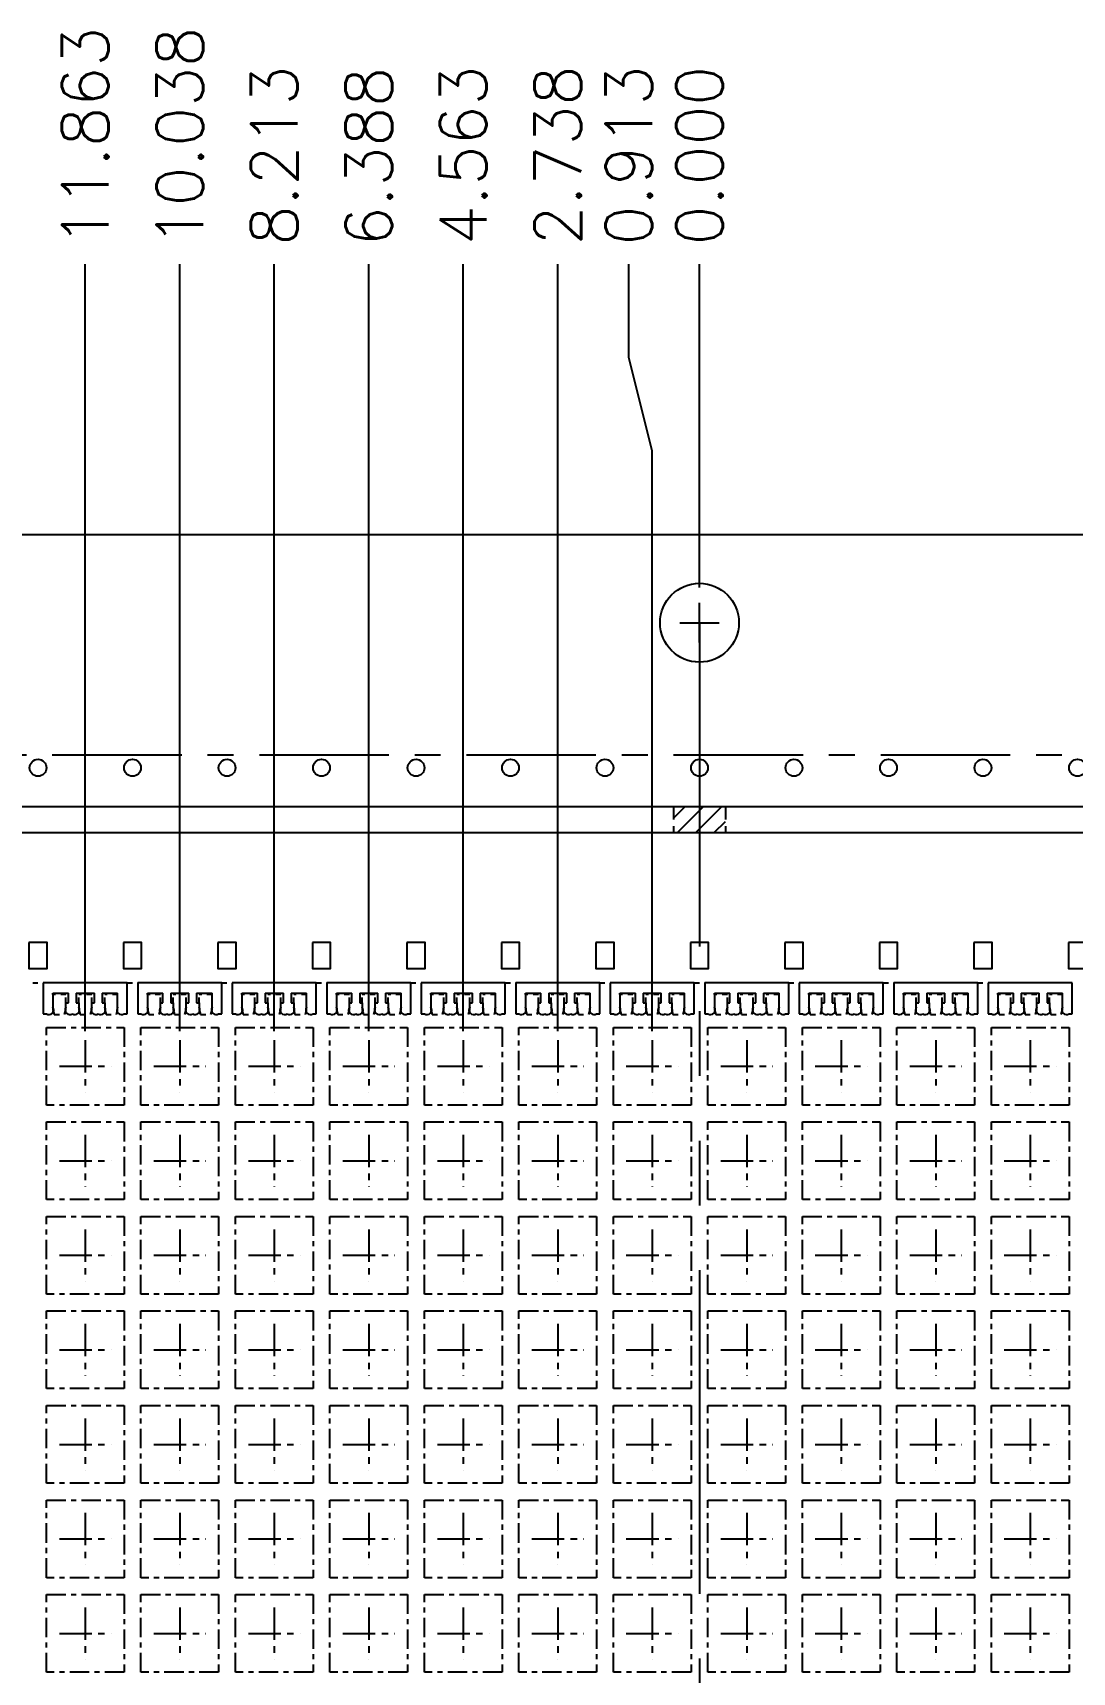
# Model space of a CAD drawing. Extents: x -116 to -15, y -123 to -4.
# Drawn here: x -75.45 to -55.38, y -35.76 to -4.11 of the extents above; entities that cross this region are included whole.
import ezdxf

# ---------------------------------------------------------------- set-up
doc = ezdxf.new("R2010")
doc.units = 0
doc.header["$MEASUREMENT"] = 0
for name, pattern in [('CENTER', [2, 1.25, -0.25, 0.25, -0.25]), ('CENTERX2', [4, 2.5, -0.5, 0.5, -0.5]), ('HIDDEN', [0.375, 0.25, -0.125]), ('PHANTOM2', [1.25, 0.625, -0.125, 0.125, -0.125, 0.125, -0.125])]:
    doc.linetypes.add(name, pattern=pattern)
doc.layers.add('1', color=7, linetype='CONTINUOUS')
doc.layers.add('1D', color=4, linetype='CONTINUOUS')
doc.styles.get("Standard").update_dxf_attribs({"font": 'ROMANS.SHX'})

msp = doc.modelspace()

# ---------------------------------------------------------------- hatches: boundary and pattern name
at = {"layer": '1D', "linetype": 'ByBlock'}
h = msp.add_hatch(dxfattribs=at)
h.set_pattern_fill('ANSI31', color=256, scale=2, style=0)
h.set_pattern_definition([(45, (500.50223, 507.88547), (-0.176776695, 0.176776695), [])])
h.paths.add_polyline_path([(-88.074, -61.88), (-88.574, -61.88), (-88.574, -60.88), (-88.074, -60.88)])
h.paths.add_polyline_path([(-88.074, -29.22), (-88.574, -29.22), (-88.574, -28.22), (-88.074, -28.22)])
h.paths.add_polyline_path([(-88.074, -45.55), (-88.574, -45.55), (-88.574, -44.55), (-88.074, -44.55)])
h.paths.add_polyline_path([(-79.404, -19.55), (-79.404, -19.05), (-78.404, -19.05), (-78.404, -19.55)])
h.paths.add_polyline_path([(-46.744, -19.55), (-46.744, -19.05), (-45.744, -19.05), (-45.744, -19.55)])
h.paths.add_polyline_path([(-63.074, -19.55), (-63.074, -19.05), (-62.074, -19.05), (-62.074, -19.55)])
h.paths.add_polyline_path([(-37.074, -28.22), (-36.574, -28.22), (-36.574, -29.22), (-37.074, -29.22)])
h.paths.add_polyline_path([(-37.074, -60.88), (-36.574, -60.88), (-36.574, -61.88), (-37.074, -61.88)])
h.paths.add_polyline_path([(-37.074, -44.55), (-36.574, -44.55), (-36.574, -45.55), (-37.074, -45.55)])
h.paths.add_polyline_path([(-45.744, -70.55), (-45.744, -71.05), (-46.744, -71.05), (-46.744, -70.55)])
h.paths.add_polyline_path([(-78.404, -70.55), (-78.404, -71.05), (-79.404, -71.05), (-79.404, -70.55)])
h.paths.add_polyline_path([(-62.074, -70.55), (-62.074, -71.05), (-63.074, -71.05), (-63.074, -70.55)])

# ---------------------------------------------------------------- linework, layer by layer
at = {"layer": '1', "linetype": 'ByBlock'}
for p, q in [((-73.625, -22.453), (-75.247, -22.453)), ((-75.247, -22.453), (-75.247, -23.049)), ((-73.625, -23.049), (-73.625, -22.453)), ((-71.8, -22.453), (-73.422, -22.453)), ((-73.422, -22.453), (-73.422, -23.049)), ((-71.8, -23.049), (-71.8, -22.453)), ((-69.975, -22.453), (-71.597, -22.453)), ((-71.597, -22.453), (-71.597, -23.049)), ((-69.975, -23.049), (-69.975, -22.453)), ((-68.15, -22.453), (-69.772, -22.453)), ((-69.772, -22.453), (-69.772, -23.049)), ((-68.15, -23.049), (-68.15, -22.453)), ((-66.325, -22.453), (-67.947, -22.453)), ((-67.947, -22.453), (-67.947, -23.049)), ((-66.325, -23.049), (-66.325, -22.453)), ((-64.5, -22.453), (-66.122, -22.453)), ((-66.122, -22.453), (-66.122, -23.049)), ((-64.5, -23.049), (-64.5, -22.453)), ((-62.675, -22.453), (-64.297, -22.453)), ((-64.297, -22.453), (-64.297, -23.049)), ((-62.675, -23.049), (-62.675, -22.453)), ((-60.85, -22.453), (-62.472, -22.453)), ((-62.472, -22.453), (-62.472, -23.049)), ((-60.85, -23.049), (-60.85, -22.453)), ((-59.025, -22.453), (-60.647, -22.453)), ((-60.647, -22.453), (-60.647, -23.049)), ((-59.025, -23.049), (-59.025, -22.453)), ((-57.2, -22.453), (-58.822, -22.453)), ((-58.822, -22.453), (-58.822, -23.049)), ((-57.2, -23.049), (-57.2, -22.453)), ((-55.375, -22.453), (-56.997, -22.453)), ((-56.997, -22.453), (-56.997, -23.049)), ((-55.375, -23.049), (-55.375, -22.453)), ((-75.247, -23.049), (-75.186, -23.049)), ((-73.686, -23.049), (-73.625, -23.049)), ((-73.422, -23.049), (-73.361, -23.049)), ((-71.861, -23.049), (-71.8, -23.049)), ((-71.597, -23.049), (-71.536, -23.049)), ((-70.036, -23.049), (-69.975, -23.049)), ((-69.772, -23.049), (-69.711, -23.049)), ((-68.211, -23.049), (-68.15, -23.049)), ((-67.947, -23.049), (-67.886, -23.049)), ((-66.386, -23.049), (-66.325, -23.049)), ((-66.122, -23.049), (-66.061, -23.049)), ((-64.561, -23.049), (-64.5, -23.049)), ((-64.297, -23.049), (-64.236, -23.049)), ((-62.736, -23.049), (-62.675, -23.049)), ((-62.472, -23.049), (-62.411, -23.049)), ((-60.911, -23.049), (-60.85, -23.049)), ((-60.647, -23.049), (-60.586, -23.049)), ((-59.086, -23.049), (-59.025, -23.049)), ((-58.822, -23.049), (-58.761, -23.049)), ((-57.261, -23.049), (-57.2, -23.049)), ((-56.997, -23.049), (-56.936, -23.049)), ((-55.436, -23.049), (-55.375, -23.049))]:
    msp.add_line(p, q, dxfattribs=at)
at = {"layer": '1'}
for p, q in [((-75.061, -22.653), (-74.761, -22.653)), ((-75.061, -22.678), (-75.061, -22.653)), ((-75.061, -22.678), (-75.061, -22.973)), ((-74.611, -22.653), (-74.261, -22.653)), ((-74.111, -22.653), (-73.811, -22.653)), ((-73.811, -22.973), (-73.811, -22.653)), ((-73.811, -22.778), (-73.811, -22.653)), ((-73.236, -22.653), (-72.936, -22.653)), ((-73.236, -22.678), (-73.236, -22.653)), ((-73.236, -22.678), (-73.236, -22.973)), ((-72.786, -22.653), (-72.436, -22.653)), ((-72.286, -22.653), (-71.986, -22.653)), ((-71.986, -22.973), (-71.986, -22.653)), ((-71.986, -22.778), (-71.986, -22.653)), ((-71.411, -22.653), (-71.111, -22.653)), ((-71.411, -22.678), (-71.411, -22.653)), ((-71.411, -22.678), (-71.411, -22.973)), ((-70.961, -22.653), (-70.611, -22.653)), ((-70.461, -22.653), (-70.161, -22.653)), ((-70.161, -22.973), (-70.161, -22.653)), ((-70.161, -22.778), (-70.161, -22.653)), ((-69.586, -22.653), (-69.286, -22.653)), ((-69.586, -22.678), (-69.586, -22.653)), ((-69.586, -22.678), (-69.586, -22.973)), ((-69.136, -22.653), (-68.786, -22.653)), ((-68.636, -22.653), (-68.336, -22.653)), ((-68.336, -22.973), (-68.336, -22.653)), ((-68.336, -22.778), (-68.336, -22.653)), ((-67.761, -22.653), (-67.461, -22.653)), ((-67.761, -22.678), (-67.761, -22.653)), ((-67.761, -22.678), (-67.761, -22.973)), ((-67.311, -22.653), (-66.961, -22.653)), ((-66.811, -22.653), (-66.511, -22.653)), ((-66.511, -22.973), (-66.511, -22.653)), ((-66.511, -22.778), (-66.511, -22.653)), ((-65.936, -22.653), (-65.636, -22.653)), ((-65.936, -22.678), (-65.936, -22.653)), ((-65.936, -22.678), (-65.936, -22.973)), ((-65.486, -22.653), (-65.136, -22.653)), ((-64.986, -22.653), (-64.686, -22.653)), ((-64.686, -22.973), (-64.686, -22.653)), ((-64.686, -22.778), (-64.686, -22.653)), ((-64.111, -22.653), (-63.811, -22.653)), ((-64.111, -22.678), (-64.111, -22.653)), ((-64.111, -22.678), (-64.111, -22.973)), ((-63.661, -22.653), (-63.311, -22.653)), ((-63.161, -22.653), (-62.861, -22.653)), ((-62.861, -22.973), (-62.861, -22.653)), ((-62.861, -22.778), (-62.861, -22.653)), ((-62.286, -22.653), (-61.986, -22.653)), ((-62.286, -22.678), (-62.286, -22.653)), ((-62.286, -22.678), (-62.286, -22.973)), ((-61.836, -22.653), (-61.486, -22.653)), ((-61.336, -22.653), (-61.036, -22.653)), ((-61.036, -22.973), (-61.036, -22.653)), ((-61.036, -22.778), (-61.036, -22.653)), ((-60.461, -22.653), (-60.161, -22.653)), ((-60.461, -22.678), (-60.461, -22.653)), ((-60.461, -22.678), (-60.461, -22.973)), ((-60.011, -22.653), (-59.661, -22.653)), ((-59.511, -22.653), (-59.211, -22.653)), ((-59.211, -22.973), (-59.211, -22.653)), ((-59.211, -22.778), (-59.211, -22.653)), ((-58.636, -22.653), (-58.336, -22.653)), ((-58.636, -22.678), (-58.636, -22.653)), ((-58.636, -22.678), (-58.636, -22.973)), ((-58.186, -22.653), (-57.836, -22.653)), ((-57.686, -22.653), (-57.386, -22.653)), ((-57.386, -22.973), (-57.386, -22.653)), ((-57.386, -22.778), (-57.386, -22.653)), ((-56.811, -22.653), (-56.511, -22.653)), ((-56.811, -22.678), (-56.811, -22.653)), ((-56.811, -22.678), (-56.811, -22.973)), ((-56.361, -22.653), (-56.011, -22.653)), ((-55.861, -22.653), (-55.561, -22.653)), ((-55.561, -22.973), (-55.561, -22.653)), ((-55.561, -22.778), (-55.561, -22.653)), ((-74.811, -22.973), (-74.811, -22.838)), ((-74.811, -22.838), (-74.761, -22.838)), ((-74.611, -22.838), (-74.561, -22.838)), ((-74.561, -22.838), (-74.561, -22.973)), ((-74.311, -22.973), (-74.311, -22.838)), ((-74.311, -22.838), (-74.261, -22.838)), ((-74.111, -22.838), (-74.061, -22.838)), ((-74.061, -22.838), (-74.061, -22.973)), ((-72.986, -22.973), (-72.986, -22.838)), ((-72.986, -22.838), (-72.936, -22.838)), ((-72.786, -22.838), (-72.736, -22.838)), ((-72.736, -22.838), (-72.736, -22.973)), ((-72.486, -22.973), (-72.486, -22.838)), ((-72.486, -22.838), (-72.436, -22.838)), ((-72.286, -22.838), (-72.236, -22.838)), ((-72.236, -22.838), (-72.236, -22.973)), ((-71.161, -22.973), (-71.161, -22.838)), ((-71.161, -22.838), (-71.111, -22.838)), ((-70.961, -22.838), (-70.911, -22.838)), ((-70.911, -22.838), (-70.911, -22.973)), ((-70.661, -22.973), (-70.661, -22.838)), ((-70.661, -22.838), (-70.611, -22.838)), ((-70.461, -22.838), (-70.411, -22.838)), ((-70.411, -22.838), (-70.411, -22.973)), ((-69.336, -22.973), (-69.336, -22.838)), ((-69.336, -22.838), (-69.286, -22.838)), ((-69.136, -22.838), (-69.086, -22.838)), ((-69.086, -22.838), (-69.086, -22.973)), ((-68.836, -22.973), (-68.836, -22.838)), ((-68.836, -22.838), (-68.786, -22.838)), ((-68.636, -22.838), (-68.586, -22.838)), ((-68.586, -22.838), (-68.586, -22.973)), ((-67.511, -22.973), (-67.511, -22.838)), ((-67.511, -22.838), (-67.461, -22.838)), ((-67.311, -22.838), (-67.261, -22.838)), ((-67.261, -22.838), (-67.261, -22.973)), ((-67.011, -22.973), (-67.011, -22.838)), ((-67.011, -22.838), (-66.961, -22.838)), ((-66.811, -22.838), (-66.761, -22.838)), ((-66.761, -22.838), (-66.761, -22.973)), ((-65.686, -22.973), (-65.686, -22.838)), ((-65.686, -22.838), (-65.636, -22.838)), ((-65.486, -22.838), (-65.436, -22.838)), ((-65.436, -22.838), (-65.436, -22.973)), ((-65.186, -22.973), (-65.186, -22.838)), ((-65.186, -22.838), (-65.136, -22.838)), ((-64.986, -22.838), (-64.936, -22.838)), ((-64.936, -22.838), (-64.936, -22.973)), ((-63.861, -22.973), (-63.861, -22.838)), ((-63.861, -22.838), (-63.811, -22.838)), ((-63.661, -22.838), (-63.611, -22.838)), ((-63.611, -22.838), (-63.611, -22.973)), ((-63.361, -22.973), (-63.361, -22.838)), ((-63.361, -22.838), (-63.311, -22.838)), ((-63.161, -22.838), (-63.111, -22.838)), ((-63.111, -22.838), (-63.111, -22.973)), ((-62.036, -22.973), (-62.036, -22.838)), ((-62.036, -22.838), (-61.986, -22.838)), ((-61.836, -22.838), (-61.786, -22.838)), ((-61.786, -22.838), (-61.786, -22.973)), ((-61.536, -22.973), (-61.536, -22.838)), ((-61.536, -22.838), (-61.486, -22.838)), ((-61.336, -22.838), (-61.286, -22.838)), ((-61.286, -22.838), (-61.286, -22.973)), ((-60.211, -22.973), (-60.211, -22.838)), ((-60.211, -22.838), (-60.161, -22.838)), ((-60.011, -22.838), (-59.961, -22.838)), ((-59.961, -22.838), (-59.961, -22.973)), ((-59.711, -22.973), (-59.711, -22.838)), ((-59.711, -22.838), (-59.661, -22.838)), ((-59.511, -22.838), (-59.461, -22.838)), ((-59.461, -22.838), (-59.461, -22.973)), ((-58.386, -22.973), (-58.386, -22.838)), ((-58.386, -22.838), (-58.336, -22.838)), ((-58.186, -22.838), (-58.136, -22.838)), ((-58.136, -22.838), (-58.136, -22.973)), ((-57.886, -22.973), (-57.886, -22.838)), ((-57.886, -22.838), (-57.836, -22.838)), ((-57.686, -22.838), (-57.636, -22.838)), ((-57.636, -22.838), (-57.636, -22.973)), ((-56.561, -22.973), (-56.561, -22.838)), ((-56.561, -22.838), (-56.511, -22.838)), ((-56.361, -22.838), (-56.311, -22.838)), ((-56.311, -22.838), (-56.311, -22.973)), ((-56.061, -22.973), (-56.061, -22.838)), ((-56.061, -22.838), (-56.011, -22.838)), ((-55.861, -22.838), (-55.811, -22.838)), ((-55.811, -22.838), (-55.811, -22.973))]:
    msp.add_line(p, q, dxfattribs=at)
at = {"layer": '1', "linetype": 'ByBlock'}
msp.add_lwpolyline([(-91.074, -76.3), (-36.174, -76.3), (-34.074, -75.088), (-34.074, -64.55), (-35.074, -64.55), (-35.074, -58.55), (-34.074, -58.55), (-34.074, -54.05), (-35.074, -54.05), (-35.074, -48.05), (-34.074, -48.05), (-34.074, -42.05), (-35.074, -42.05), (-35.074, -36.05), (-34.074, -36.05), (-34.074, -31.55), (-35.074, -31.55), (-35.074, -25.55), (-34.074, -25.55), (-34.074, -15.013), (-36.174, -13.8), (-91.074, -13.8)], dxfattribs=at)
for points in [[(-36.574, -71.05), (-88.574, -71.05), (-88.574, -19.05), (-36.574, -19.05)], [(-37.074, -70.55), (-88.074, -70.55), (-88.074, -19.55), (-37.074, -19.55)], [(-75.524, -21.676), (-75.524, -22.176), (-75.174, -22.176), (-75.174, -21.676)], [(-73.699, -21.676), (-73.699, -22.176), (-73.349, -22.176), (-73.349, -21.676)], [(-71.874, -21.676), (-71.874, -22.176), (-71.524, -22.176), (-71.524, -21.676)], [(-70.049, -21.676), (-70.049, -22.176), (-69.699, -22.176), (-69.699, -21.676)], [(-68.224, -21.676), (-68.224, -22.176), (-67.874, -22.176), (-67.874, -21.676)], [(-66.399, -21.676), (-66.399, -22.176), (-66.049, -22.176), (-66.049, -21.676)], [(-64.574, -21.676), (-64.574, -22.176), (-64.224, -22.176), (-64.224, -21.676)], [(-62.749, -21.676), (-62.749, -22.176), (-62.399, -22.176), (-62.399, -21.676)], [(-60.924, -21.676), (-60.924, -22.176), (-60.574, -22.176), (-60.574, -21.676)], [(-59.099, -21.676), (-59.099, -22.176), (-58.749, -22.176), (-58.749, -21.676)], [(-57.274, -21.676), (-57.274, -22.176), (-56.924, -22.176), (-56.924, -21.676)], [(-55.449, -21.676), (-55.449, -22.176), (-55.099, -22.176), (-55.099, -21.676)]]:
    msp.add_lwpolyline(points, close=True, dxfattribs=at)
at = {"layer": '1'}
for points in [[(-74.761, -22.838), (-74.761, -22.653)], [(-74.611, -22.653), (-74.611, -22.838)], [(-74.261, -22.838), (-74.261, -22.653)], [(-74.111, -22.653), (-74.111, -22.838)], [(-72.936, -22.838), (-72.936, -22.653)], [(-72.786, -22.653), (-72.786, -22.838)], [(-72.436, -22.838), (-72.436, -22.653)], [(-72.286, -22.653), (-72.286, -22.838)], [(-71.111, -22.838), (-71.111, -22.653)], [(-70.961, -22.653), (-70.961, -22.838)], [(-70.611, -22.838), (-70.611, -22.653)], [(-70.461, -22.653), (-70.461, -22.838)], [(-69.286, -22.838), (-69.286, -22.653)], [(-69.136, -22.653), (-69.136, -22.838)], [(-68.786, -22.838), (-68.786, -22.653)], [(-68.636, -22.653), (-68.636, -22.838)], [(-67.461, -22.838), (-67.461, -22.653)], [(-67.311, -22.653), (-67.311, -22.838)], [(-66.961, -22.838), (-66.961, -22.653)], [(-66.811, -22.653), (-66.811, -22.838)], [(-65.636, -22.838), (-65.636, -22.653)], [(-65.486, -22.653), (-65.486, -22.838)], [(-65.136, -22.838), (-65.136, -22.653)], [(-64.986, -22.653), (-64.986, -22.838)], [(-63.811, -22.838), (-63.811, -22.653)], [(-63.661, -22.653), (-63.661, -22.838)], [(-63.311, -22.838), (-63.311, -22.653)], [(-63.161, -22.653), (-63.161, -22.838)], [(-61.986, -22.838), (-61.986, -22.653)], [(-61.836, -22.653), (-61.836, -22.838)], [(-61.486, -22.838), (-61.486, -22.653)], [(-61.336, -22.653), (-61.336, -22.838)], [(-60.161, -22.838), (-60.161, -22.653)], [(-60.011, -22.653), (-60.011, -22.838)], [(-59.661, -22.838), (-59.661, -22.653)], [(-59.511, -22.653), (-59.511, -22.838)], [(-58.336, -22.838), (-58.336, -22.653)], [(-58.186, -22.653), (-58.186, -22.838)], [(-57.836, -22.838), (-57.836, -22.653)], [(-57.686, -22.653), (-57.686, -22.838)], [(-56.511, -22.838), (-56.511, -22.653)], [(-56.361, -22.653), (-56.361, -22.838)], [(-56.011, -22.838), (-56.011, -22.653)], [(-55.861, -22.653), (-55.861, -22.838)]]:
    msp.add_lwpolyline(points, dxfattribs=at)
for centre, radius in [((-62.574, -15.5), 0.762), ((-75.349, -18.3), 0.163), ((-73.524, -18.3), 0.163), ((-71.699, -18.3), 0.163), ((-69.874, -18.3), 0.163), ((-68.049, -18.3), 0.163), ((-66.224, -18.3), 0.163), ((-64.399, -18.3), 0.163), ((-62.574, -18.3), 0.163), ((-60.749, -18.3), 0.163), ((-58.924, -18.3), 0.163), ((-57.099, -18.3), 0.163), ((-55.274, -18.3), 0.163)]:
    msp.add_circle(centre, radius, dxfattribs=at)
for centre, start, end in [((-75.136, -22.974), 236.4004, 33.5332), ((-74.736, -22.974), 146.4668, 303.5996), ((-74.636, -22.974), 236.4004, 33.5332), ((-74.236, -22.974), 146.4668, 303.5996), ((-74.136, -22.974), 236.4004, 33.5332), ((-73.736, -22.974), 146.4668, 303.5996), ((-73.311, -22.974), 236.4004, 33.5332), ((-72.911, -22.974), 146.4668, 303.5996), ((-72.811, -22.974), 236.4004, 33.5332), ((-72.411, -22.974), 146.4668, 303.5996), ((-72.311, -22.974), 236.4004, 33.5332), ((-71.911, -22.974), 146.4668, 303.5996), ((-71.486, -22.974), 236.4004, 33.5332), ((-71.086, -22.974), 146.4668, 303.5996), ((-70.986, -22.974), 236.4004, 33.5332), ((-70.586, -22.974), 146.4668, 303.5996), ((-70.486, -22.974), 236.4004, 33.5332), ((-70.086, -22.974), 146.4668, 303.5996), ((-69.661, -22.974), 236.4004, 33.5332), ((-69.261, -22.974), 146.4668, 303.5996), ((-69.161, -22.974), 236.4004, 33.5332), ((-68.761, -22.974), 146.4668, 303.5996), ((-68.661, -22.974), 236.4004, 33.5332), ((-68.261, -22.974), 146.4668, 303.5996), ((-67.836, -22.974), 236.4004, 33.5332), ((-67.436, -22.974), 146.4668, 303.5996), ((-67.336, -22.974), 236.4004, 33.5332), ((-66.936, -22.974), 146.4668, 303.5996), ((-66.836, -22.974), 236.4004, 33.5332), ((-66.436, -22.974), 146.4668, 303.5996), ((-66.011, -22.974), 236.4004, 33.5332), ((-65.611, -22.974), 146.4668, 303.5996), ((-65.511, -22.974), 236.4004, 33.5332), ((-65.111, -22.974), 146.4668, 303.5996), ((-65.011, -22.974), 236.4004, 33.5332), ((-64.611, -22.974), 146.4668, 303.5996), ((-64.186, -22.974), 236.4004, 33.5332), ((-63.786, -22.974), 146.4668, 303.5996), ((-63.686, -22.974), 236.4004, 33.5332), ((-63.286, -22.974), 146.4668, 303.5996), ((-63.186, -22.974), 236.4004, 33.5332), ((-62.786, -22.974), 146.4668, 303.5996), ((-62.361, -22.974), 236.4004, 33.5332), ((-61.961, -22.974), 146.4668, 303.5996), ((-61.861, -22.974), 236.4004, 33.5332), ((-61.461, -22.974), 146.4668, 303.5996), ((-61.361, -22.974), 236.4004, 33.5332), ((-60.961, -22.974), 146.4668, 303.5996), ((-60.536, -22.974), 236.4004, 33.5332), ((-60.136, -22.974), 146.4668, 303.5996), ((-60.036, -22.974), 236.4004, 33.5332), ((-59.636, -22.974), 146.4668, 303.5996), ((-59.536, -22.974), 236.4004, 33.5332), ((-59.136, -22.974), 146.4668, 303.5996), ((-58.711, -22.974), 236.4004, 33.5332), ((-58.311, -22.974), 146.4668, 303.5996), ((-58.211, -22.974), 236.4004, 33.5332), ((-57.811, -22.974), 146.4668, 303.5996), ((-57.711, -22.974), 236.4004, 33.5332), ((-57.311, -22.974), 146.4668, 303.5996), ((-56.886, -22.974), 236.4004, 33.5332), ((-56.486, -22.974), 146.4668, 303.5996), ((-56.386, -22.974), 236.4004, 33.5332), ((-55.986, -22.974), 146.4668, 303.5996), ((-55.886, -22.974), 236.4004, 33.5332), ((-55.486, -22.974), 146.4668, 303.5996)]:
    msp.add_arc(centre, 0.0901, start, end, dxfattribs=at)
at = {"layer": '1D'}
for p, q in [((-74.436, -23.388), (-74.436, -8.58)), ((-72.611, -23.388), (-72.611, -8.58)), ((-70.786, -23.388), (-70.786, -8.58)), ((-68.961, -23.388), (-68.961, -8.58)), ((-67.136, -23.388), (-67.136, -8.58)), ((-65.311, -23.388), (-65.311, -8.58)), ((-63.94, -10.38), (-63.94, -8.58)), ((-63.486, -12.18), (-63.94, -10.38)), ((-63.486, -23.388), (-63.486, -12.18))]:
    msp.add_line(p, q, dxfattribs=at)
at = {"layer": '1D', "linetype": 'ByBlock'}
msp.add_line((-62.574, -14.819), (-62.574, -8.58), dxfattribs=at)
at = {"layer": '1D', "linetype": 'Continuous'}
for p, q in [((-62.574, -15.881), (-62.574, -15.119)), ((-62.955, -15.5), (-62.193, -15.5))]:
    msp.add_line(p, q, dxfattribs=at)
at = {"layer": '1D', "linetype": 'PHANTOM2', "ltscale": 10}
msp.add_line((-62.574, -15.5), (-62.574, -74.6), dxfattribs=at)
at = {"layer": '1D', "color": 2, "linetype": 'CENTERX2'}
msp.add_line((-91.074, -18.05), (-34.574, -18.05), dxfattribs=at)
at = {"layer": '1D', "linetype": 'HIDDEN'}
for p, q in [((-63.074, -19.05), (-63.074, -19.55)), ((-62.074, -19.05), (-62.074, -19.55))]:
    msp.add_line(p, q, dxfattribs=at)
at = {"layer": '1D', "linetype": 'HIDDEN', "ltscale": 0.4}
for p, q in [((-75.45, -22.453), (-75.247, -22.453)), ((-73.625, -22.453), (-73.422, -22.453)), ((-71.8, -22.453), (-71.597, -22.453)), ((-69.975, -22.453), (-69.772, -22.453)), ((-68.15, -22.453), (-67.947, -22.453)), ((-66.325, -22.453), (-66.122, -22.453)), ((-64.5, -22.453), (-64.297, -22.453)), ((-62.675, -22.453), (-62.472, -22.453)), ((-60.85, -22.453), (-60.647, -22.453)), ((-59.025, -22.453), (-58.822, -22.453)), ((-57.2, -22.453), (-56.997, -22.453))]:
    msp.add_line(p, q, dxfattribs=at)
at = {"layer": '1D', "linetype": 'HIDDEN', "ltscale": 0.3}
for p, q in [((-74.811, -22.678), (-75.061, -22.678)), ((-74.811, -22.838), (-74.811, -22.678)), ((-74.311, -22.678), (-74.561, -22.678)), ((-74.561, -22.838), (-74.561, -22.678)), ((-74.311, -22.838), (-74.311, -22.678)), ((-73.811, -22.678), (-74.061, -22.678)), ((-74.061, -22.838), (-74.061, -22.678)), ((-72.986, -22.678), (-73.236, -22.678)), ((-72.986, -22.838), (-72.986, -22.678)), ((-72.486, -22.678), (-72.736, -22.678)), ((-72.736, -22.838), (-72.736, -22.678)), ((-72.486, -22.838), (-72.486, -22.678)), ((-71.986, -22.678), (-72.236, -22.678)), ((-72.236, -22.838), (-72.236, -22.678)), ((-71.161, -22.678), (-71.411, -22.678)), ((-71.161, -22.838), (-71.161, -22.678)), ((-70.661, -22.678), (-70.911, -22.678)), ((-70.911, -22.838), (-70.911, -22.678)), ((-70.661, -22.838), (-70.661, -22.678)), ((-70.161, -22.678), (-70.411, -22.678)), ((-70.411, -22.838), (-70.411, -22.678)), ((-69.336, -22.678), (-69.586, -22.678)), ((-69.336, -22.838), (-69.336, -22.678)), ((-68.836, -22.678), (-69.086, -22.678)), ((-69.086, -22.838), (-69.086, -22.678)), ((-68.836, -22.838), (-68.836, -22.678)), ((-68.336, -22.678), (-68.586, -22.678)), ((-68.586, -22.838), (-68.586, -22.678)), ((-67.511, -22.678), (-67.761, -22.678)), ((-67.511, -22.838), (-67.511, -22.678)), ((-67.011, -22.678), (-67.261, -22.678)), ((-67.261, -22.838), (-67.261, -22.678)), ((-67.011, -22.838), (-67.011, -22.678)), ((-66.511, -22.678), (-66.761, -22.678)), ((-66.761, -22.838), (-66.761, -22.678)), ((-65.686, -22.678), (-65.936, -22.678)), ((-65.686, -22.838), (-65.686, -22.678)), ((-65.186, -22.678), (-65.436, -22.678)), ((-65.436, -22.838), (-65.436, -22.678)), ((-65.186, -22.838), (-65.186, -22.678)), ((-64.686, -22.678), (-64.936, -22.678)), ((-64.936, -22.838), (-64.936, -22.678)), ((-63.861, -22.678), (-64.111, -22.678)), ((-63.861, -22.838), (-63.861, -22.678)), ((-63.361, -22.678), (-63.611, -22.678)), ((-63.611, -22.838), (-63.611, -22.678)), ((-63.361, -22.838), (-63.361, -22.678)), ((-62.861, -22.678), (-63.111, -22.678)), ((-63.111, -22.838), (-63.111, -22.678)), ((-62.036, -22.678), (-62.286, -22.678)), ((-62.036, -22.838), (-62.036, -22.678)), ((-61.536, -22.678), (-61.786, -22.678)), ((-61.786, -22.838), (-61.786, -22.678)), ((-61.536, -22.838), (-61.536, -22.678)), ((-61.036, -22.678), (-61.286, -22.678)), ((-61.286, -22.838), (-61.286, -22.678)), ((-60.211, -22.678), (-60.461, -22.678)), ((-60.211, -22.838), (-60.211, -22.678)), ((-59.711, -22.678), (-59.961, -22.678)), ((-59.961, -22.838), (-59.961, -22.678)), ((-59.711, -22.838), (-59.711, -22.678)), ((-59.211, -22.678), (-59.461, -22.678)), ((-59.461, -22.838), (-59.461, -22.678)), ((-58.386, -22.678), (-58.636, -22.678)), ((-58.386, -22.838), (-58.386, -22.678)), ((-57.886, -22.678), (-58.136, -22.678)), ((-58.136, -22.838), (-58.136, -22.678)), ((-57.886, -22.838), (-57.886, -22.678)), ((-57.386, -22.678), (-57.636, -22.678)), ((-57.636, -22.838), (-57.636, -22.678)), ((-56.561, -22.678), (-56.811, -22.678)), ((-56.561, -22.838), (-56.561, -22.678)), ((-56.061, -22.678), (-56.311, -22.678)), ((-56.311, -22.838), (-56.311, -22.678)), ((-56.061, -22.838), (-56.061, -22.678)), ((-55.561, -22.678), (-55.811, -22.678)), ((-55.811, -22.838), (-55.811, -22.678)), ((-75.061, -22.973), (-75.036, -23.064)), ((-75.036, -23.064), (-74.836, -23.064)), ((-74.836, -23.064), (-74.811, -22.973)), ((-74.561, -22.973), (-74.536, -23.064)), ((-74.536, -23.064), (-74.336, -23.064)), ((-74.336, -23.064), (-74.311, -22.973)), ((-74.061, -22.973), (-74.036, -23.064)), ((-74.036, -23.064), (-73.836, -23.064)), ((-73.836, -23.064), (-73.811, -22.973)), ((-73.236, -22.973), (-73.211, -23.064)), ((-73.211, -23.064), (-73.011, -23.064)), ((-73.011, -23.064), (-72.986, -22.973)), ((-72.736, -22.973), (-72.711, -23.064)), ((-72.711, -23.064), (-72.511, -23.064)), ((-72.511, -23.064), (-72.486, -22.973)), ((-72.236, -22.973), (-72.211, -23.064)), ((-72.211, -23.064), (-72.011, -23.064)), ((-72.011, -23.064), (-71.986, -22.973)), ((-71.411, -22.973), (-71.386, -23.064)), ((-71.386, -23.064), (-71.186, -23.064)), ((-71.186, -23.064), (-71.161, -22.973)), ((-70.911, -22.973), (-70.886, -23.064)), ((-70.886, -23.064), (-70.686, -23.064)), ((-70.686, -23.064), (-70.661, -22.973)), ((-70.411, -22.973), (-70.386, -23.064)), ((-70.386, -23.064), (-70.186, -23.064)), ((-70.186, -23.064), (-70.161, -22.973)), ((-69.586, -22.973), (-69.561, -23.064)), ((-69.561, -23.064), (-69.361, -23.064)), ((-69.361, -23.064), (-69.336, -22.973)), ((-69.086, -22.973), (-69.061, -23.064)), ((-69.061, -23.064), (-68.861, -23.064)), ((-68.861, -23.064), (-68.836, -22.973)), ((-68.586, -22.973), (-68.561, -23.064)), ((-68.561, -23.064), (-68.361, -23.064)), ((-68.361, -23.064), (-68.336, -22.973)), ((-67.761, -22.973), (-67.736, -23.064)), ((-67.736, -23.064), (-67.536, -23.064)), ((-67.536, -23.064), (-67.511, -22.973)), ((-67.261, -22.973), (-67.236, -23.064)), ((-67.236, -23.064), (-67.036, -23.064)), ((-67.036, -23.064), (-67.011, -22.973)), ((-66.761, -22.973), (-66.736, -23.064)), ((-66.736, -23.064), (-66.536, -23.064)), ((-66.536, -23.064), (-66.511, -22.973)), ((-65.936, -22.973), (-65.911, -23.064)), ((-65.911, -23.064), (-65.711, -23.064)), ((-65.711, -23.064), (-65.686, -22.973)), ((-65.436, -22.973), (-65.411, -23.064)), ((-65.411, -23.064), (-65.211, -23.064)), ((-65.211, -23.064), (-65.186, -22.973)), ((-64.936, -22.973), (-64.911, -23.064)), ((-64.911, -23.064), (-64.711, -23.064)), ((-64.711, -23.064), (-64.686, -22.973)), ((-64.111, -22.973), (-64.086, -23.064)), ((-64.086, -23.064), (-63.886, -23.064)), ((-63.886, -23.064), (-63.861, -22.973)), ((-63.611, -22.973), (-63.586, -23.064)), ((-63.586, -23.064), (-63.386, -23.064)), ((-63.386, -23.064), (-63.361, -22.973)), ((-63.111, -22.973), (-63.086, -23.064)), ((-63.086, -23.064), (-62.886, -23.064)), ((-62.886, -23.064), (-62.861, -22.973)), ((-62.286, -22.973), (-62.261, -23.064)), ((-62.261, -23.064), (-62.061, -23.064)), ((-62.061, -23.064), (-62.036, -22.973)), ((-61.786, -22.973), (-61.761, -23.064)), ((-61.761, -23.064), (-61.561, -23.064)), ((-61.561, -23.064), (-61.536, -22.973)), ((-61.286, -22.973), (-61.261, -23.064)), ((-61.261, -23.064), (-61.061, -23.064)), ((-61.061, -23.064), (-61.036, -22.973)), ((-60.461, -22.973), (-60.436, -23.064)), ((-60.436, -23.064), (-60.236, -23.064)), ((-60.236, -23.064), (-60.211, -22.973)), ((-59.961, -22.973), (-59.936, -23.064)), ((-59.936, -23.064), (-59.736, -23.064)), ((-59.736, -23.064), (-59.711, -22.973)), ((-59.461, -22.973), (-59.436, -23.064)), ((-59.436, -23.064), (-59.236, -23.064)), ((-59.236, -23.064), (-59.211, -22.973)), ((-58.636, -22.973), (-58.611, -23.064)), ((-58.611, -23.064), (-58.411, -23.064)), ((-58.411, -23.064), (-58.386, -22.973)), ((-58.136, -22.973), (-58.111, -23.064)), ((-58.111, -23.064), (-57.911, -23.064)), ((-57.911, -23.064), (-57.886, -22.973)), ((-57.636, -22.973), (-57.611, -23.064)), ((-57.611, -23.064), (-57.411, -23.064)), ((-57.411, -23.064), (-57.386, -22.973)), ((-56.811, -22.973), (-56.786, -23.064)), ((-56.786, -23.064), (-56.586, -23.064)), ((-56.586, -23.064), (-56.561, -22.973)), ((-56.311, -22.973), (-56.286, -23.064)), ((-56.286, -23.064), (-56.086, -23.064)), ((-56.086, -23.064), (-56.061, -22.973)), ((-55.811, -22.973), (-55.786, -23.064)), ((-55.786, -23.064), (-55.586, -23.064)), ((-55.586, -23.064), (-55.561, -22.973))]:
    msp.add_line(p, q, dxfattribs=at)
at = {"layer": '1D', "linetype": 'CENTER', "ltscale": 0.5}
for p, q in [((-74.436, -23.562), (-74.436, -24.564)), ((-72.611, -23.562), (-72.611, -24.564)), ((-70.786, -23.562), (-70.786, -24.564)), ((-68.961, -23.562), (-68.961, -24.564)), ((-67.136, -23.562), (-67.136, -24.564)), ((-65.311, -23.562), (-65.311, -24.564)), ((-63.486, -23.562), (-63.486, -24.564)), ((-61.661, -23.562), (-61.661, -24.564)), ((-59.836, -23.562), (-59.836, -24.564)), ((-58.011, -23.562), (-58.011, -24.564)), ((-56.186, -23.562), (-56.186, -24.564)), ((-74.937, -24.063), (-73.935, -24.063)), ((-73.112, -24.063), (-72.11, -24.063)), ((-71.287, -24.063), (-70.285, -24.063)), ((-69.462, -24.063), (-68.46, -24.063)), ((-67.637, -24.063), (-66.635, -24.063)), ((-65.812, -24.063), (-64.81, -24.063)), ((-63.987, -24.063), (-62.985, -24.063)), ((-62.162, -24.063), (-61.16, -24.063)), ((-60.337, -24.063), (-59.335, -24.063)), ((-58.512, -24.063), (-57.51, -24.063)), ((-56.687, -24.063), (-55.685, -24.063)), ((-74.436, -25.387), (-74.436, -26.389)), ((-72.611, -25.387), (-72.611, -26.389)), ((-70.786, -25.387), (-70.786, -26.389)), ((-68.961, -25.387), (-68.961, -26.389)), ((-67.136, -25.387), (-67.136, -26.389)), ((-65.311, -25.387), (-65.311, -26.389)), ((-63.486, -25.387), (-63.486, -26.389)), ((-61.661, -25.387), (-61.661, -26.389)), ((-59.836, -25.387), (-59.836, -26.389)), ((-58.011, -25.387), (-58.011, -26.389)), ((-56.186, -25.387), (-56.186, -26.389)), ((-74.937, -25.888), (-73.935, -25.888)), ((-73.112, -25.888), (-72.11, -25.888)), ((-71.287, -25.888), (-70.285, -25.888)), ((-69.462, -25.888), (-68.46, -25.888)), ((-67.637, -25.888), (-66.635, -25.888)), ((-65.812, -25.888), (-64.81, -25.888)), ((-63.987, -25.888), (-62.985, -25.888)), ((-62.162, -25.888), (-61.16, -25.888)), ((-60.337, -25.888), (-59.335, -25.888)), ((-58.512, -25.888), (-57.51, -25.888)), ((-56.687, -25.888), (-55.685, -25.888)), ((-74.436, -27.212), (-74.436, -28.214)), ((-72.611, -27.212), (-72.611, -28.214)), ((-70.786, -27.212), (-70.786, -28.214)), ((-68.961, -27.212), (-68.961, -28.214)), ((-67.136, -27.212), (-67.136, -28.214)), ((-65.311, -27.212), (-65.311, -28.214)), ((-63.486, -27.212), (-63.486, -28.214)), ((-61.661, -27.212), (-61.661, -28.214)), ((-59.836, -27.212), (-59.836, -28.214)), ((-58.011, -27.212), (-58.011, -28.214)), ((-56.186, -27.212), (-56.186, -28.214)), ((-74.937, -27.713), (-73.935, -27.713)), ((-73.112, -27.713), (-72.11, -27.713)), ((-71.287, -27.713), (-70.285, -27.713)), ((-69.462, -27.713), (-68.46, -27.713)), ((-67.637, -27.713), (-66.635, -27.713)), ((-65.812, -27.713), (-64.81, -27.713)), ((-63.987, -27.713), (-62.985, -27.713)), ((-62.162, -27.713), (-61.16, -27.713)), ((-60.337, -27.713), (-59.335, -27.713)), ((-58.512, -27.713), (-57.51, -27.713)), ((-56.687, -27.713), (-55.685, -27.713)), ((-74.436, -29.037), (-74.436, -30.039)), ((-72.611, -29.037), (-72.611, -30.039)), ((-70.786, -29.037), (-70.786, -30.039)), ((-68.961, -29.037), (-68.961, -30.039)), ((-67.136, -29.037), (-67.136, -30.039)), ((-65.311, -29.037), (-65.311, -30.039)), ((-63.486, -29.037), (-63.486, -30.039)), ((-61.661, -29.037), (-61.661, -30.039)), ((-59.836, -29.037), (-59.836, -30.039)), ((-58.011, -29.037), (-58.011, -30.039)), ((-56.186, -29.037), (-56.186, -30.039)), ((-74.937, -29.538), (-73.935, -29.538)), ((-73.112, -29.538), (-72.11, -29.538)), ((-71.287, -29.538), (-70.285, -29.538)), ((-69.462, -29.538), (-68.46, -29.538)), ((-67.637, -29.538), (-66.635, -29.538)), ((-65.812, -29.538), (-64.81, -29.538)), ((-63.987, -29.538), (-62.985, -29.538)), ((-62.162, -29.538), (-61.16, -29.538)), ((-60.337, -29.538), (-59.335, -29.538)), ((-58.512, -29.538), (-57.51, -29.538)), ((-56.687, -29.538), (-55.685, -29.538)), ((-74.436, -30.862), (-74.436, -31.864)), ((-72.611, -30.862), (-72.611, -31.864)), ((-70.786, -30.862), (-70.786, -31.864)), ((-68.961, -30.862), (-68.961, -31.864)), ((-67.136, -30.862), (-67.136, -31.864)), ((-65.311, -30.862), (-65.311, -31.864)), ((-63.486, -30.862), (-63.486, -31.864)), ((-61.661, -30.862), (-61.661, -31.864)), ((-59.836, -30.862), (-59.836, -31.864)), ((-58.011, -30.862), (-58.011, -31.864)), ((-56.186, -30.862), (-56.186, -31.864)), ((-74.937, -31.363), (-73.935, -31.363)), ((-73.112, -31.363), (-72.11, -31.363)), ((-71.287, -31.363), (-70.285, -31.363)), ((-69.462, -31.363), (-68.46, -31.363)), ((-67.637, -31.363), (-66.635, -31.363)), ((-65.812, -31.363), (-64.81, -31.363)), ((-63.987, -31.363), (-62.985, -31.363)), ((-62.162, -31.363), (-61.16, -31.363)), ((-60.337, -31.363), (-59.335, -31.363)), ((-58.512, -31.363), (-57.51, -31.363)), ((-56.687, -31.363), (-55.685, -31.363)), ((-74.436, -32.687), (-74.436, -33.689)), ((-72.611, -32.687), (-72.611, -33.689)), ((-70.786, -32.687), (-70.786, -33.689)), ((-68.961, -32.687), (-68.961, -33.689)), ((-67.136, -32.687), (-67.136, -33.689)), ((-65.311, -32.687), (-65.311, -33.689)), ((-63.486, -32.687), (-63.486, -33.689)), ((-61.661, -32.687), (-61.661, -33.689)), ((-59.836, -32.687), (-59.836, -33.689)), ((-58.011, -32.687), (-58.011, -33.689)), ((-56.186, -32.687), (-56.186, -33.689)), ((-74.937, -33.188), (-73.935, -33.188)), ((-73.112, -33.188), (-72.11, -33.188)), ((-71.287, -33.188), (-70.285, -33.188)), ((-69.462, -33.188), (-68.46, -33.188)), ((-67.637, -33.188), (-66.635, -33.188)), ((-65.812, -33.188), (-64.81, -33.188)), ((-63.987, -33.188), (-62.985, -33.188)), ((-62.162, -33.188), (-61.16, -33.188)), ((-60.337, -33.188), (-59.335, -33.188)), ((-58.512, -33.188), (-57.51, -33.188)), ((-56.687, -33.188), (-55.685, -33.188)), ((-74.436, -34.512), (-74.436, -35.514)), ((-72.611, -34.512), (-72.611, -35.514)), ((-70.786, -34.512), (-70.786, -35.514)), ((-68.961, -34.512), (-68.961, -35.514)), ((-67.136, -34.512), (-67.136, -35.514)), ((-65.311, -34.512), (-65.311, -35.514)), ((-63.486, -34.512), (-63.486, -35.514)), ((-61.661, -34.512), (-61.661, -35.514)), ((-59.836, -34.512), (-59.836, -35.514)), ((-58.011, -34.512), (-58.011, -35.514)), ((-56.186, -34.512), (-56.186, -35.514)), ((-74.937, -35.013), (-73.935, -35.013)), ((-73.112, -35.013), (-72.11, -35.013)), ((-71.287, -35.013), (-70.285, -35.013)), ((-69.462, -35.013), (-68.46, -35.013)), ((-67.637, -35.013), (-66.635, -35.013)), ((-65.812, -35.013), (-64.81, -35.013)), ((-63.987, -35.013), (-62.985, -35.013)), ((-62.162, -35.013), (-61.16, -35.013)), ((-60.337, -35.013), (-59.335, -35.013)), ((-58.512, -35.013), (-57.51, -35.013)), ((-56.687, -35.013), (-55.685, -35.013))]:
    msp.add_line(p, q, dxfattribs=at)
at = {"layer": '1D', "color": 2, "linetype": 'CENTER', "ltscale": 0.3}
for points in [[(-75.186, -23.313), (-73.686, -23.313), (-73.686, -24.813), (-75.186, -24.813)], [(-73.361, -23.313), (-71.861, -23.313), (-71.861, -24.813), (-73.361, -24.813)], [(-71.536, -23.313), (-70.036, -23.313), (-70.036, -24.813), (-71.536, -24.813)], [(-69.711, -23.313), (-68.211, -23.313), (-68.211, -24.813), (-69.711, -24.813)], [(-67.886, -23.313), (-66.386, -23.313), (-66.386, -24.813), (-67.886, -24.813)], [(-66.061, -23.313), (-64.561, -23.313), (-64.561, -24.813), (-66.061, -24.813)], [(-64.236, -23.313), (-62.736, -23.313), (-62.736, -24.813), (-64.236, -24.813)], [(-62.411, -23.313), (-60.911, -23.313), (-60.911, -24.813), (-62.411, -24.813)], [(-60.586, -23.313), (-59.086, -23.313), (-59.086, -24.813), (-60.586, -24.813)], [(-58.761, -23.313), (-57.261, -23.313), (-57.261, -24.813), (-58.761, -24.813)], [(-56.936, -23.313), (-55.436, -23.313), (-55.436, -24.813), (-56.936, -24.813)], [(-75.186, -25.138), (-73.686, -25.138), (-73.686, -26.638), (-75.186, -26.638)], [(-73.361, -25.138), (-71.861, -25.138), (-71.861, -26.638), (-73.361, -26.638)], [(-71.536, -25.138), (-70.036, -25.138), (-70.036, -26.638), (-71.536, -26.638)], [(-69.711, -25.138), (-68.211, -25.138), (-68.211, -26.638), (-69.711, -26.638)], [(-67.886, -25.138), (-66.386, -25.138), (-66.386, -26.638), (-67.886, -26.638)], [(-66.061, -25.138), (-64.561, -25.138), (-64.561, -26.638), (-66.061, -26.638)], [(-64.236, -25.138), (-62.736, -25.138), (-62.736, -26.638), (-64.236, -26.638)], [(-62.411, -25.138), (-60.911, -25.138), (-60.911, -26.638), (-62.411, -26.638)], [(-60.586, -25.138), (-59.086, -25.138), (-59.086, -26.638), (-60.586, -26.638)], [(-58.761, -25.138), (-57.261, -25.138), (-57.261, -26.638), (-58.761, -26.638)], [(-56.936, -25.138), (-55.436, -25.138), (-55.436, -26.638), (-56.936, -26.638)], [(-75.186, -26.963), (-73.686, -26.963), (-73.686, -28.463), (-75.186, -28.463)], [(-73.361, -26.963), (-71.861, -26.963), (-71.861, -28.463), (-73.361, -28.463)], [(-71.536, -26.963), (-70.036, -26.963), (-70.036, -28.463), (-71.536, -28.463)], [(-69.711, -26.963), (-68.211, -26.963), (-68.211, -28.463), (-69.711, -28.463)], [(-67.886, -26.963), (-66.386, -26.963), (-66.386, -28.463), (-67.886, -28.463)], [(-66.061, -26.963), (-64.561, -26.963), (-64.561, -28.463), (-66.061, -28.463)], [(-64.236, -26.963), (-62.736, -26.963), (-62.736, -28.463), (-64.236, -28.463)], [(-62.411, -26.963), (-60.911, -26.963), (-60.911, -28.463), (-62.411, -28.463)], [(-60.586, -26.963), (-59.086, -26.963), (-59.086, -28.463), (-60.586, -28.463)], [(-58.761, -26.963), (-57.261, -26.963), (-57.261, -28.463), (-58.761, -28.463)], [(-56.936, -26.963), (-55.436, -26.963), (-55.436, -28.463), (-56.936, -28.463)], [(-75.186, -28.788), (-73.686, -28.788), (-73.686, -30.288), (-75.186, -30.288)], [(-73.361, -28.788), (-71.861, -28.788), (-71.861, -30.288), (-73.361, -30.288)], [(-71.536, -28.788), (-70.036, -28.788), (-70.036, -30.288), (-71.536, -30.288)], [(-69.711, -28.788), (-68.211, -28.788), (-68.211, -30.288), (-69.711, -30.288)], [(-67.886, -28.788), (-66.386, -28.788), (-66.386, -30.288), (-67.886, -30.288)], [(-66.061, -28.788), (-64.561, -28.788), (-64.561, -30.288), (-66.061, -30.288)], [(-64.236, -28.788), (-62.736, -28.788), (-62.736, -30.288), (-64.236, -30.288)], [(-62.411, -28.788), (-60.911, -28.788), (-60.911, -30.288), (-62.411, -30.288)], [(-60.586, -28.788), (-59.086, -28.788), (-59.086, -30.288), (-60.586, -30.288)], [(-58.761, -28.788), (-57.261, -28.788), (-57.261, -30.288), (-58.761, -30.288)], [(-56.936, -28.788), (-55.436, -28.788), (-55.436, -30.288), (-56.936, -30.288)], [(-75.186, -30.613), (-73.686, -30.613), (-73.686, -32.113), (-75.186, -32.113)], [(-73.361, -30.613), (-71.861, -30.613), (-71.861, -32.113), (-73.361, -32.113)], [(-71.536, -30.613), (-70.036, -30.613), (-70.036, -32.113), (-71.536, -32.113)], [(-69.711, -30.613), (-68.211, -30.613), (-68.211, -32.113), (-69.711, -32.113)], [(-67.886, -30.613), (-66.386, -30.613), (-66.386, -32.113), (-67.886, -32.113)], [(-66.061, -30.613), (-64.561, -30.613), (-64.561, -32.113), (-66.061, -32.113)], [(-64.236, -30.613), (-62.736, -30.613), (-62.736, -32.113), (-64.236, -32.113)], [(-62.411, -30.613), (-60.911, -30.613), (-60.911, -32.113), (-62.411, -32.113)], [(-60.586, -30.613), (-59.086, -30.613), (-59.086, -32.113), (-60.586, -32.113)], [(-58.761, -30.613), (-57.261, -30.613), (-57.261, -32.113), (-58.761, -32.113)], [(-56.936, -30.613), (-55.436, -30.613), (-55.436, -32.113), (-56.936, -32.113)], [(-75.186, -32.438), (-73.686, -32.438), (-73.686, -33.938), (-75.186, -33.938)], [(-73.361, -32.438), (-71.861, -32.438), (-71.861, -33.938), (-73.361, -33.938)], [(-71.536, -32.438), (-70.036, -32.438), (-70.036, -33.938), (-71.536, -33.938)], [(-69.711, -32.438), (-68.211, -32.438), (-68.211, -33.938), (-69.711, -33.938)], [(-67.886, -32.438), (-66.386, -32.438), (-66.386, -33.938), (-67.886, -33.938)], [(-66.061, -32.438), (-64.561, -32.438), (-64.561, -33.938), (-66.061, -33.938)], [(-64.236, -32.438), (-62.736, -32.438), (-62.736, -33.938), (-64.236, -33.938)], [(-62.411, -32.438), (-60.911, -32.438), (-60.911, -33.938), (-62.411, -33.938)], [(-60.586, -32.438), (-59.086, -32.438), (-59.086, -33.938), (-60.586, -33.938)], [(-58.761, -32.438), (-57.261, -32.438), (-57.261, -33.938), (-58.761, -33.938)], [(-56.936, -32.438), (-55.436, -32.438), (-55.436, -33.938), (-56.936, -33.938)], [(-75.186, -34.263), (-73.686, -34.263), (-73.686, -35.763), (-75.186, -35.763)], [(-73.361, -34.263), (-71.861, -34.263), (-71.861, -35.763), (-73.361, -35.763)], [(-71.536, -34.263), (-70.036, -34.263), (-70.036, -35.763), (-71.536, -35.763)], [(-69.711, -34.263), (-68.211, -34.263), (-68.211, -35.763), (-69.711, -35.763)], [(-67.886, -34.263), (-66.386, -34.263), (-66.386, -35.763), (-67.886, -35.763)], [(-66.061, -34.263), (-64.561, -34.263), (-64.561, -35.763), (-66.061, -35.763)], [(-64.236, -34.263), (-62.736, -34.263), (-62.736, -35.763), (-64.236, -35.763)], [(-62.411, -34.263), (-60.911, -34.263), (-60.911, -35.763), (-62.411, -35.763)], [(-60.586, -34.263), (-59.086, -34.263), (-59.086, -35.763), (-60.586, -35.763)], [(-58.761, -34.263), (-57.261, -34.263), (-57.261, -35.763), (-58.761, -35.763)], [(-56.936, -34.263), (-55.436, -34.263), (-55.436, -35.763), (-56.936, -35.763)]]:
    msp.add_lwpolyline(points, close=True, dxfattribs=at)

# ---------------------------------------------------------------- texts
at = {"layer": '1D'}
msp.add_text('0.000', height=0.9, rotation=90, dxfattribs=at).set_placement((-62.124, -8.217))
at = {"layer": '1D', "linetype": 'ByBlock', "char_height": 0.9, "attachment_point": 5, "rotation": 90}
for s, insert in [('\\A1;11.863', (-74.436, -6.116)), ('\\A1;10.038', (-72.611, -6.116)), ('\\A1;8.213', (-70.786, -6.48)), ('\\A1;6.388', (-68.961, -6.501)), ('\\A1;4.563', (-67.136, -6.48)), ('\\A1;2.738', (-65.311, -6.48)), ('\\A1;0.913', (-63.94, -6.48))]:
    msp.add_mtext(s, dxfattribs=dict(at, insert=insert))

doc.saveas('drawing.dxf')
